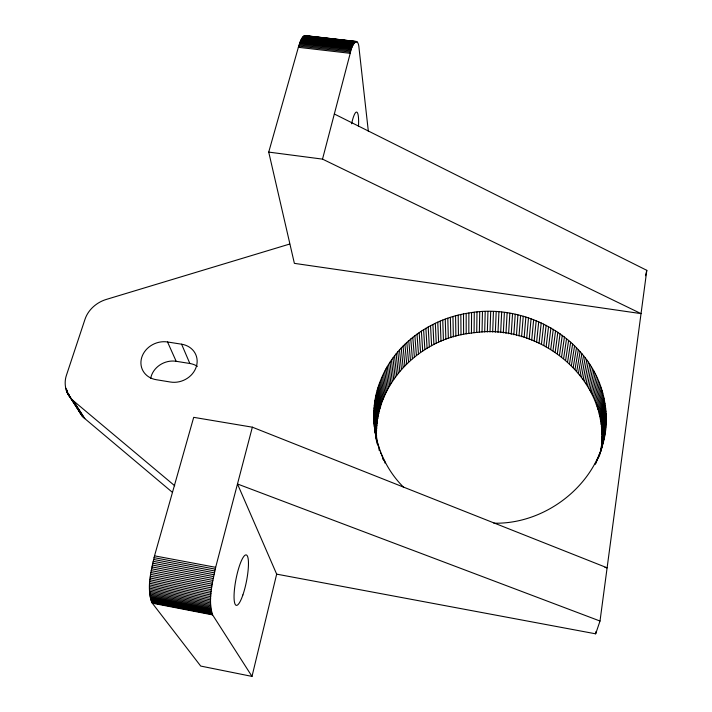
<?xml version="1.0" encoding="UTF-8"?>
<svg xmlns="http://www.w3.org/2000/svg" width="712" height="712" viewBox="0 0 712 712"><rect width="100%" height="100%" fill="white"/><g stroke="black" fill="none" stroke-linecap="round" stroke-linejoin="round"><path stroke-width="1.07" d="M376.826 441.022C371.78 387.595 417.196 339.847 468.816 333.403L468.87 313.004C528.162 302.191 595.499 341.573 604.889 403.268C616.619 467.277 556.01 524.726 493.87 523.187M252.003 676.4L212.612 614.901C207.664 599.495 212.541 582.683 215.665 567.313L252.351 427.182L193.7 417.339L154.522 555.841C151.184 571.015 146.094 588.21 152.315 603.189L200.704 666.067L252.003 676.4L276.665 574.139L237.479 483.982L600.011 621.033L595.668 633.822L276.665 574.139M468.816 333.403L471.442 333.02L471.575 312.604M471.442 333.02L474.076 332.7L474.281 312.274M474.076 332.7L476.711 332.433L477.004 311.99M605.182 432.033L600.937 449.859C611.706 381.552 542.01 323.782 476.711 332.433M403.802 487.435C376.167 460.299 365.648 416.627 380.546 380.475C394.733 343.932 430.644 318.638 468.87 313.004M479.363 332.219L479.737 311.776M482.024 332.068L482.469 311.616M484.685 331.97L485.21 311.518M487.346 331.934L487.96 311.473M490.007 331.961L490.702 311.491M492.677 332.032L493.452 311.562M495.338 332.175L496.193 311.705M497.999 332.37L498.934 311.901M500.661 332.62L501.675 312.15M503.304 332.931L504.399 312.461M505.956 333.296L507.131 312.835M508.591 333.723L509.845 313.262M511.216 334.204L512.551 313.752M513.833 334.747L515.239 314.303M516.431 335.343L517.927 314.909M519.021 335.993L520.588 315.567M521.593 336.705L523.24 316.288M524.148 337.47L525.874 317.071M526.684 338.289L528.482 317.908M529.194 339.161L531.081 318.798M531.695 340.096L533.653 319.741M534.16 341.084L536.198 320.747M536.608 342.116L538.726 321.806M539.037 343.211L541.218 322.919M541.432 344.359L543.692 324.085M543.799 345.551L546.131 325.313M546.131 346.806L548.543 326.585M548.445 348.106L550.919 327.912M550.714 349.458L553.26 329.291M552.957 350.856L555.574 330.724M555.164 352.315L557.852 332.201M600.011 621.033L646.816 270.337L334.337 113.991M595.668 633.822L595.962 631.624M557.327 353.811L560.086 333.732M559.463 355.359L562.284 335.316M561.554 356.952L564.447 336.945M563.61 358.599L566.556 338.618M565.622 360.281L568.639 340.345M567.589 362.016L570.668 342.107M569.511 363.788L572.653 343.923M571.389 365.603L574.593 345.783M573.222 367.463L576.489 347.678M575.011 369.368L578.331 349.628M576.747 371.308L580.12 351.603M578.438 373.293L581.864 353.633M580.075 375.304L583.555 355.697M581.659 377.36L585.193 357.798M583.19 379.452L586.777 359.934M584.668 381.579L588.308 362.105M586.092 383.732L589.776 364.313M587.462 385.922L591.191 366.555M588.771 388.147L592.544 368.825M590.026 390.399L593.835 371.13M591.218 392.677L595.072 373.462M592.357 394.991L596.247 375.82M593.425 397.323L597.359 378.214M594.44 399.681L598.409 380.626M595.392 402.066L599.388 383.065M596.282 404.469L600.314 385.521M597.11 406.89L601.168 388.004M597.866 409.338L601.96 390.514M598.569 411.794L602.681 393.033M599.201 414.277L603.331 395.569M599.762 416.769L603.918 398.124M600.261 419.279L604.443 400.687M600.697 421.798L604.889 403.268M601.062 424.325L605.271 405.867M601.355 426.862L605.583 408.466M601.587 429.407L605.823 411.073M601.747 431.962L605.992 413.69M601.836 434.516L606.09 416.306M595.17 464.518L595.668 462.391M601.862 437.079L606.117 418.932M596.095 463.174L596.852 459.97M601.818 439.633L606.072 421.548M597.199 460.744L597.955 457.522M601.702 442.197L605.957 424.174M598.231 458.279L598.997 455.048M601.515 444.751L605.77 426.8M598.934 456.882L599.967 452.556M601.257 447.305L605.512 429.416M599.646 455.155L600.866 450.046M600.964 450.589L601.693 447.51M600.794 451.355L604.782 434.64M600.981 451.141L604.301 437.239M645.508 275.74L646.816 270.337M356.463 41.483L305.083 35.6C300.598 37.273 299.957 43.361 298.364 47.312L268.727 152.101L294.376 263.36L641.04 313.627L322.518 159.123L350.215 53.329C350.838 46.325 358.154 34.069 359.097 48.745L368.344 131.284M289.677 244.056L106.408 299.396C96.761 302.28 88.226 309.622 84.995 319.296L66.528 374.984C63.341 383.91 65.86 394.733 73.345 400.758L174.751 485.798M304.736 35.627L356.739 41.608M304.38 35.725L357.006 41.812M304.015 35.912L355.27 41.768M307.468 36.392L309.64 36.641M313.965 37.131L316.128 37.38M320.462 37.878L322.625 38.128M332.37 39.24L334.533 39.489M338.859 39.979L341.03 40.228M345.356 40.726L347.518 40.967M303.641 36.17L354.95 42.035M303.267 36.499L354.62 42.382M302.885 36.917L354.291 42.8M302.502 37.398L353.962 43.298M302.119 37.959L353.624 43.868M301.737 38.599L353.277 44.509M301.345 39.302L352.938 45.23M300.962 40.077L352.591 46.013M300.58 40.922L352.244 46.876M300.197 41.839L351.897 47.793M299.823 42.818L351.559 48.781M299.449 43.85L351.212 49.831M299.084 44.954L350.874 50.944M298.72 46.102L350.544 52.109M298.364 47.312L350.215 53.329M268.727 152.101L322.518 159.123M305.083 35.6L306.08 35.983M167.534 341.974L181.596 344.199A21.458 18.761 -23 0 1 196.405 366.395A21.458 18.761 -23 0 1 170.453 382.033L156.222 379.701A21.44 18.672 -23.7 0 1 141.688 357.593A21.44 18.672 -23.7 0 1 167.534 341.974L176.167 361.296L189.846 363.494A20.835 18.361 -23.4 0 1 197.393 366.36M604.933 567.411L607.122 567.802L252.351 427.182M154.522 555.841L215.665 567.313M154.023 557.638L215.202 569.137M153.552 559.454L214.757 570.971M153.098 561.296L214.33 572.84M152.671 563.156L213.911 574.717M152.261 565.025L213.52 576.604M151.879 566.903L213.155 578.5M151.523 568.781L212.799 580.396M151.193 570.65L212.479 582.283M150.891 572.519L212.176 584.169M150.624 574.37L211.891 586.038M150.374 576.213L211.642 587.889M150.161 578.019L211.419 589.714M149.974 579.808L211.215 591.512M149.823 581.562L211.037 593.274M149.698 583.279L210.894 595.001M149.609 584.952L210.77 596.683M149.547 586.581L210.681 598.32M149.52 588.165L210.619 599.913M149.529 589.696L210.583 601.444M149.565 591.165L210.574 602.913M149.627 592.571L210.601 604.328M149.725 593.915L210.645 605.672M149.858 595.196L210.725 606.953M150.018 596.398L210.832 608.155M150.205 597.528L210.966 609.285M150.428 598.587L211.126 610.335M150.677 599.566L211.313 611.314M150.953 600.456L211.517 612.204M151.255 601.275L211.758 613.005M151.585 601.996L212.016 613.726M151.941 602.637L212.301 614.358M152.315 603.189L212.612 614.901M79.602 412.052L81.951 415.746L84.861 418.647L172.26 492.223M73.345 400.758L84.861 418.647M66.18 389.98L67.382 391.84M72.677 400.18L84.212 418.086M66.456 390.808L69.429 395.418M72.028 399.574L83.598 417.508M66.75 391.627L83.01 416.929M67.088 392.428L70.007 396.949M70.817 398.293L82.467 416.342M67.453 393.22L81.951 415.746M65.735 388.289L67.542 391.084M181.596 344.199L189.846 363.494M79.344 411.42L78.934 410.165M374.254 425.856L376.719 441.582M374.557 428.437L376.568 441.226M373.782 418.113L376.586 435.984M377.787 443.754L378.125 445.908M373.871 420.694L376.675 438.503M377.075 441.218L377.591 444.466M374.031 423.275L377.289 444.11M373.809 412.969L376.603 430.956M373.755 415.541L376.559 433.475M378.57 446.264L379.238 450.562M381.32 453.713L381.65 455.84M374.112 407.834L376.897 425.945M380.333 451.248L380.662 453.384M373.925 410.397L376.719 428.446M374.681 402.734L377.449 420.97M382.371 456.152L382.851 459.338M374.361 405.279L377.137 423.453M375.073 400.197L377.823 418.496M383.492 458.581L383.812 460.691M375.527 397.67L378.259 416.031M384.676 460.976L384.987 463.085M376.043 395.169L378.766 413.583M376.63 392.668L379.327 411.144M377.289 390.194L379.959 408.724M378.01 387.737L380.653 406.329M378.784 385.299L381.41 403.944M379.638 382.878L382.228 401.577M380.546 380.475L383.109 399.236M381.516 378.108L384.053 396.922M382.549 375.749L385.05 394.626M383.643 373.426L386.118 392.357M384.8 371.13L387.23 390.114M386.011 368.861L388.414 387.898M387.284 366.627L389.642 385.717M388.618 364.419L390.933 383.554M390.007 362.239L392.276 381.427M391.449 360.094L393.683 379.336M392.953 357.985L395.133 377.28M394.501 355.911L396.637 375.251M396.112 353.873L398.195 373.266M397.768 351.87L399.806 371.308M399.477 349.912L401.461 369.394M401.239 347.981L403.17 367.517M403.045 346.103L404.932 365.674M404.906 344.261L406.73 363.877M406.81 342.463L408.581 362.123M408.759 340.701L410.468 360.406M410.762 338.992L412.408 358.741M412.8 337.328L414.384 357.113M414.882 335.708L416.404 355.528M417.001 334.133L418.469 353.989M419.163 332.602L420.57 352.502M421.37 331.125L422.705 351.06M423.604 329.692L424.877 349.663M425.883 328.312L427.084 348.31M428.197 326.977L429.327 347.02M430.538 325.704L431.606 345.765M432.914 324.476L433.911 344.572M435.326 323.301L436.251 343.424M437.764 322.171L438.619 342.33M440.23 321.103L441.013 341.288M442.731 320.089L443.434 340.3M445.249 319.127L445.881 339.366M447.795 318.22L448.355 338.476M450.358 317.374L450.847 337.648M452.948 316.573L453.357 336.874M455.564 315.834L455.894 336.162M458.19 315.158L458.448 335.494M460.833 314.535L461.02 334.889M463.503 313.965L463.601 334.337M466.173 313.449L466.2 333.839M351.603 123.781A21.912 3.907 -82.8 0 1 356.765 112.113A21.912 3.907 -82.8 0 1 358.483 126.264M150.677 378.357A20.817 18.272 -24.1 0 1 176.167 361.296M242.881 594.956A25.694 5.34 -78.9 0 0 246.512 555.022A25.694 5.34 -78.9 0 0 234.364 590.399A25.694 5.34 -78.9 0 0 242.881 594.956"/></g></svg>
